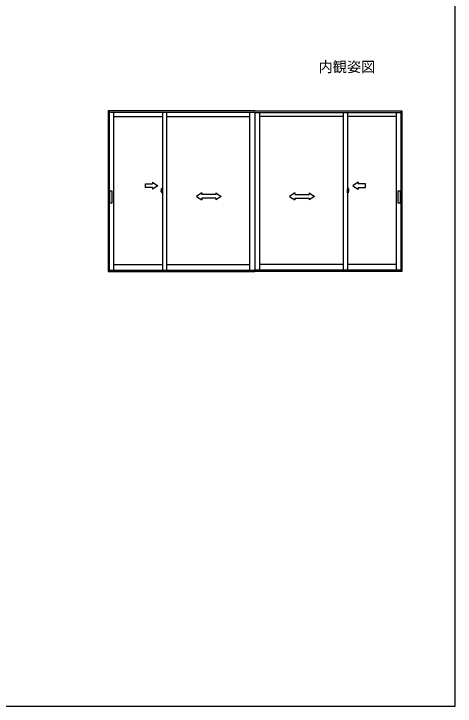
# Model space of a CAD drawing. Units: millimetres, scale not verified. Extents: x -525 to 525, y -782 to 777.
# Drawn here: x 276.3 to 525, y -782.5 to -392.5 of the extents above; entities that cross this region are included whole.
import ezdxf
from ezdxf.enums import TextEntityAlignment as Align

# ---------------------------------------------------------------- set-up
doc = ezdxf.new("R2010")
doc.units = ezdxf.units.MM
doc.header["$LTSCALE"] = 4
for name, color, linetype in [('0-1_USER1', 3, 'Continuous'), ('0-5_YKK_A1', 4, 'Continuous'), ('0-7_YKK_ZWAK', 7, 'Continuous')]:
    doc.layers.add(name, color=color, linetype=linetype)
doc.styles.add('ＭＳ ゴシック', font='')
doc.styles.get('ＭＳ ゴシック').set_extended_font_data('MS Gothic')

msp = doc.modelspace()

# ---------------------------------------------------------------- linework, layer by layer
at = {"layer": '0-5_YKK_A1'}
for p, q in [((412.094, -447.072), (329.349, -447.072)), ((329.349, -447.072), (329.349, -537.572)), ((330.049, -447.072), (330.049, -537.572)), ((412.174, -448.172), (330.049, -448.172)), ((332.524, -448.172), (332.524, -536.872)), ((359.974, -448.172), (359.974, -536.872)), ((362.374, -448.172), (362.374, -536.872)), ((409.374, -536.872), (409.374, -448.172)), ((412.094, -447.072), (495, -447.072)), ((412.094, -448.172), (412.094, -536.872)), ((412.174, -448.172), (494.3, -448.172)), ((412.254, -536.872), (412.254, -448.172)), ((414.974, -536.872), (414.974, -448.172)), ((461.975, -448.172), (461.975, -536.872)), ((464.375, -448.172), (464.375, -536.872)), ((491.825, -448.172), (491.825, -536.872)), ((494.3, -447.072), (494.3, -537.572)), ((495, -447.072), (495, -537.572)), ((332.524, -450.322), (359.974, -450.322)), ((362.374, -450.322), (409.374, -450.322)), ((461.975, -450.322), (414.974, -450.322)), ((491.825, -450.322), (464.375, -450.322)), ((354.475, -487.322), (354.475, -488.322)), ((470.375, -487.322), (470.375, -488.322)), ((354.475, -490.322), (354.475, -491.322)), ((359.38, -490.83), (359.611, -490.822)), ((359.624, -492.577), (359.624, -490.83)), ((359.649, -491.929), (359.666, -491.314)), ((359.678, -491.302), (359.749, -491.299)), ((359.749, -491.292), (359.974, -491.284)), ((359.749, -491.292), (359.749, -491.934)), ((359.974, -493.284), (359.974, -491.284)), ((464.6, -491.292), (464.375, -491.284)), ((464.375, -493.284), (464.375, -491.284)), ((464.6, -491.292), (464.6, -491.934)), ((464.671, -491.302), (464.6, -491.299)), ((464.7, -491.929), (464.683, -491.314)), ((464.725, -492.577), (464.725, -490.83)), ((464.969, -490.83), (464.738, -490.822)), ((470.375, -490.322), (470.375, -491.322)), ((359.802, -492.322), (359.232, -492.322)), ((359.285, -492.322), (359.741, -492.322)), ((359.299, -492.561), (359.299, -491.957)), ((359.616, -492.584), (359.311, -492.573)), ((359.473, -492.803), (359.549, -492.803)), ((359.474, -492.803), (359.474, -492.766)), ((359.549, -492.754), (359.486, -492.754)), ((359.567, -492.322), (360.049, -492.322)), ((359.574, -492.729), (359.574, -492.583)), ((359.624, -491.948), (359.624, -492.728)), ((359.624, -492.072), (359.649, -492.072)), ((359.64, -491.812), (359.639, -491.822)), ((359.64, -492.757), (359.639, -492.747)), ((359.647, -491.804), (359.652, -491.804)), ((359.647, -491.829), (359.652, -491.829)), ((359.647, -492.739), (359.652, -492.739)), ((359.647, -492.764), (359.652, -492.764)), ((359.649, -491.929), (359.749, -491.929)), ((359.749, -491.934), (359.649, -491.937)), ((359.649, -492.631), (359.649, -491.937)), ((359.749, -492.635), (359.649, -492.631)), ((359.649, -492.639), (359.749, -492.639)), ((359.649, -492.639), (359.666, -493.255)), ((359.674, -491.937), (359.674, -491.929)), ((359.674, -492.632), (359.674, -492.639)), ((359.678, -493.267), (359.749, -493.269)), ((359.726, -492.354), (359.726, -492.299)), ((359.733, -492.322), (359.76, -492.322)), ((359.974, -491.854), (359.749, -491.85)), ((359.974, -491.929), (359.749, -491.933)), ((359.749, -492.327), (359.749, -492.317)), ((359.749, -493.276), (359.749, -492.635)), ((359.749, -493.276), (359.974, -493.284)), ((359.761, -492.309), (359.756, -492.309)), ((359.756, -492.334), (359.761, -492.334)), ((359.761, -492.585), (359.761, -491.961)), ((359.773, -491.948), (359.948, -491.942)), ((359.773, -492.598), (359.948, -492.604)), ((359.961, -492.592), (359.961, -491.954)), ((359.974, -492.279), (359.961, -492.279)), ((359.974, -492.392), (359.961, -492.392)), ((382.15, -493.322), (382.15, -494.322)), ((390.15, -494.322), (382.15, -494.322)), ((390.15, -493.322), (390.15, -494.322)), ((434.7, -493.322), (434.7, -494.322)), ((434.7, -494.322), (442.7, -494.322)), ((442.7, -493.322), (442.7, -494.322)), ((464.782, -492.322), (464.3, -492.322)), ((464.375, -491.854), (464.6, -491.85)), ((464.375, -491.929), (464.6, -491.933)), ((464.375, -492.279), (464.387, -492.279)), ((464.375, -492.392), (464.387, -492.392)), ((464.6, -493.276), (464.375, -493.284)), ((464.387, -492.592), (464.387, -491.954)), ((464.575, -491.948), (464.4, -491.942)), ((464.575, -492.598), (464.4, -492.604)), ((464.547, -492.322), (465.117, -492.322)), ((464.587, -492.585), (464.587, -491.961)), ((464.587, -492.309), (464.592, -492.309)), ((464.592, -492.334), (464.587, -492.334)), ((464.616, -492.322), (464.588, -492.322)), ((464.7, -491.929), (464.6, -491.929)), ((464.6, -491.934), (464.7, -491.937)), ((464.6, -492.327), (464.6, -492.317)), ((464.6, -492.635), (464.7, -492.631)), ((464.6, -493.276), (464.6, -492.635)), ((464.7, -492.639), (464.6, -492.639)), ((464.671, -493.267), (464.6, -493.269)), ((465.063, -492.322), (464.607, -492.322)), ((464.622, -492.354), (464.622, -492.299)), ((464.675, -491.937), (464.675, -491.929)), ((464.675, -492.632), (464.675, -492.639)), ((464.7, -492.639), (464.683, -493.255)), ((464.702, -491.804), (464.697, -491.804)), ((464.702, -491.829), (464.697, -491.829)), ((464.702, -492.739), (464.697, -492.739)), ((464.702, -492.764), (464.697, -492.764)), ((464.7, -492.631), (464.7, -491.937)), ((464.725, -492.072), (464.7, -492.072)), ((464.709, -491.812), (464.709, -491.822)), ((464.709, -492.757), (464.709, -492.747)), ((464.725, -491.948), (464.725, -492.728)), ((464.733, -492.584), (465.038, -492.573)), ((464.775, -492.729), (464.775, -492.583)), ((464.8, -492.754), (464.862, -492.754)), ((464.876, -492.803), (464.8, -492.803)), ((464.875, -492.803), (464.875, -492.766)), ((465.05, -492.561), (465.05, -491.957)), ((382.15, -496.322), (382.15, -497.322)), ((390.15, -496.322), (382.15, -496.322)), ((390.15, -496.322), (390.15, -497.322)), ((434.7, -496.322), (442.7, -496.322)), ((434.7, -496.322), (434.7, -497.322)), ((442.7, -496.322), (442.7, -497.322)), ((332.524, -533.747), (359.974, -533.747)), ((362.374, -533.747), (409.374, -533.747)), ((461.975, -533.747), (414.974, -533.747)), ((491.825, -533.747), (464.375, -533.747)), ((329.349, -537.572), (412.174, -537.572)), ((330.049, -536.872), (412.174, -536.872)), ((494.3, -536.872), (412.174, -536.872)), ((495, -537.572), (412.174, -537.572))]:
    msp.add_line(p, q, dxfattribs=at)
for points in [[(354.475, -487.322), (357.475, -489.322), (354.475, -491.322)], [(470.375, -487.322), (467.375, -489.322), (470.375, -491.322)], [(354.475, -490.322), (350.475, -490.322), (350.475, -488.322), (354.475, -488.322)], [(470.375, -490.322), (474.375, -490.322), (474.375, -488.322), (470.375, -488.322)], [(359.624, -492.072), (359.624, -492.572), (359.649, -492.572)], [(382.15, -493.322), (379.15, -495.322), (382.15, -497.322)], [(390.15, -493.322), (393.15, -495.322), (390.15, -497.322)], [(434.7, -493.322), (431.7, -495.322), (434.7, -497.322)], [(442.7, -493.322), (445.7, -495.322), (442.7, -497.322)], [(464.725, -492.072), (464.725, -492.572), (464.7, -492.572)]]:
    msp.add_lwpolyline(points, dxfattribs=at)
for points in [[(331.436, -499.183), (330.436, -499.183), (330.436, -492.183), (331.436, -492.183)], [(493.913, -499.183), (492.913, -499.183), (492.913, -492.183), (493.913, -492.183)]]:
    msp.add_lwpolyline(points, close=True, dxfattribs=at)
for centre in [(359.726, -492.322), (464.622, -492.322)]:
    msp.add_circle(centre, 0.0187, dxfattribs=at)
for centre, radius, start, end in [((367.924, -491.966), 8.625, 172.48051, 179.94208), ((359.38, -490.838), 0.0075, 92, 172.48051), ((359.611, -490.835), 0.0125, 0, 92), ((359.678, -491.314), 0.0125, 92, 178.40155), ((464.67, -491.314), 0.0125, 1.59845, 88), ((464.737, -490.835), 0.0125, 88, 180), ((464.968, -490.838), 0.0075, 7.51949, 88), ((456.425, -491.966), 8.625, 0.05792, 7.51949), ((359.311, -492.561), 0.0125, 180, 268), ((360.155, -492.422), 0.781, 191.38244, 209.20035), ((360.155, -492.371), 0.781, 195.22882, 209.70865), ((359.486, -492.766), 0.0125, 90, 180), ((359.549, -492.728), 0.075, 270, 0), ((359.549, -492.729), 0.025, 270, 0), ((359.616, -492.577), 0.0075, 268, 0), ((359.647, -491.822), 0.0075, 178.40155, 270), ((359.647, -492.747), 0.0075, 90, 181.59845), ((359.647, -491.812), 0.0075, 90, 178.40155), ((359.647, -492.757), 0.0075, 181.59845, 270), ((359.678, -493.254), 0.0125, 181.59845, 268), ((359.756, -492.317), 0.0075, 90, 180), ((359.756, -492.327), 0.0075, 180, 270), ((359.774, -491.961), 0.0125, 92, 180), ((359.774, -492.585), 0.0125, 180, 268), ((359.949, -491.955), 0.0125, 0, 92), ((359.949, -492.591), 0.0125, 268, 0), ((464.4, -491.955), 0.0125, 88, 180), ((464.4, -492.591), 0.0125, 180, 272), ((464.575, -491.961), 0.0125, 0, 88), ((464.575, -492.585), 0.0125, 272, 0), ((464.592, -492.317), 0.0075, 0, 90), ((464.592, -492.327), 0.0075, 270, 0), ((464.67, -493.254), 0.0125, 272, 358.40155), ((464.702, -491.812), 0.0075, 1.59845, 90), ((464.702, -491.822), 0.0075, 270, 1.59845), ((464.702, -492.747), 0.0075, 358.40155, 90), ((464.702, -492.757), 0.0075, 270, 358.40155), ((464.732, -492.577), 0.0075, 180, 272), ((464.8, -492.728), 0.075, 180, 270), ((464.8, -492.729), 0.025, 180, 270), ((464.862, -492.766), 0.0125, 0, 90), ((464.194, -492.371), 0.781, 330.29135, 344.77118), ((464.194, -492.422), 0.781, 330.79965, 348.61756), ((465.037, -492.561), 0.0125, 272, 0)]:
    msp.add_arc(centre, radius, start, end, dxfattribs=at)
at = {"layer": '0-7_YKK_ZWAK'}
msp.add_lwpolyline([(-525, -782.5), (525, -782.5), (525, 747.5)], dxfattribs=at)

# ---------------------------------------------------------------- texts
at = {"layer": '0-1_USER1', "style": 'ＭＳ ゴシック'}
msp.add_text('内観姿図', height=5.865, dxfattribs=at).set_placement((448, -427.072), align=Align.BOTTOM_LEFT)

doc.saveas('drawing.dxf')
